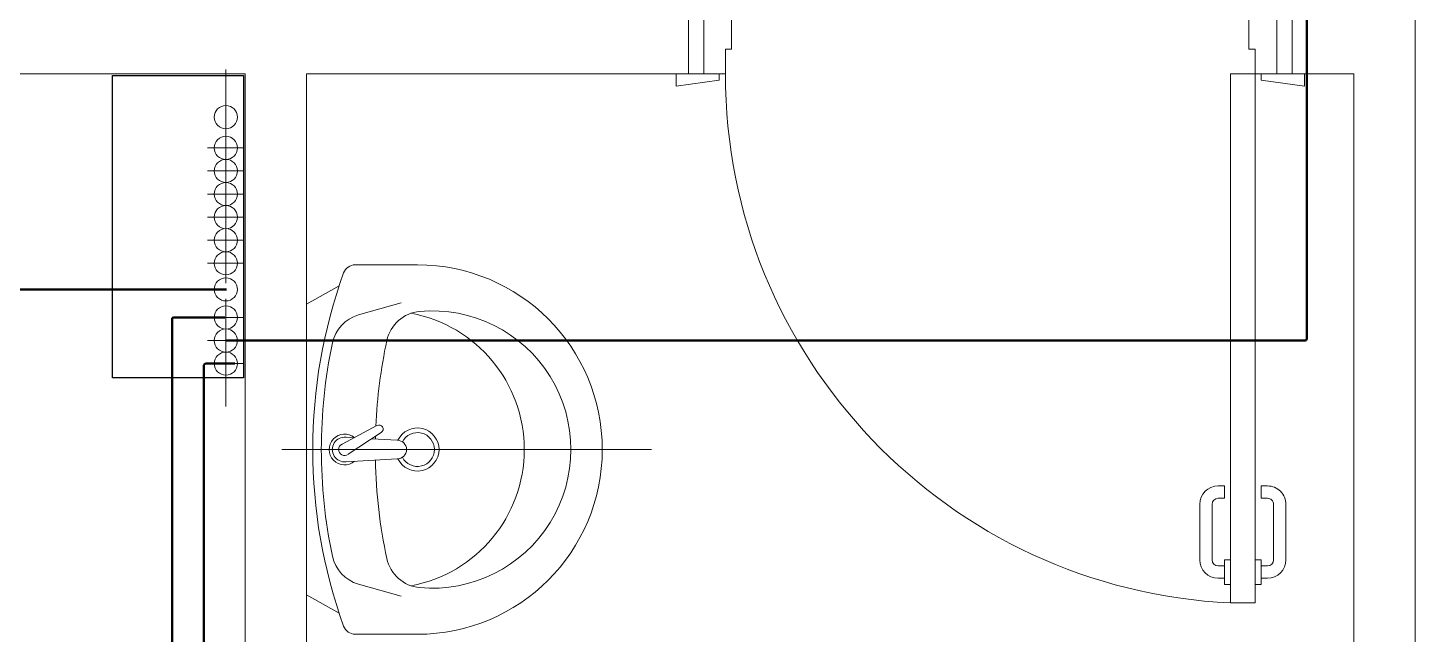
# Model space of a CAD drawing. Header units: millimetres. Extents: x -160614 to 59925, y -157025 to 0.
# Drawn here: x -41105 to -38852, y -110853 to -109868 of the extents above; entities that cross this region are included whole.
import ezdxf

# ---------------------------------------------------------------- set-up
doc = ezdxf.new("R2010")
doc.units = ezdxf.units.MM
doc.header["$LTSCALE"] = 8
doc.linetypes.add('AXES', pattern=[50.8, 31.75, -6.35, 6.35, -6.35])
for name, color, linetype, lineweight in [('72_EGR_EQP_TAG', 9, 'Continuous', 5), ('SANIT', 9, 'Continuous', 5), ('Walls', 9, 'Continuous', 5), ('Wooden Joinery', 9, 'Continuous', 5)]:
    doc.layers.add(name, color=color, linetype=linetype, lineweight=lineweight)
for name, color, linetype in [('A-EXH', 1, 'Continuous'), ('A-OPEN', 4, 'Continuous'), ('REF', 42, 'Continuous'), ('REF-thin', 8, 'Continuous')]:
    doc.layers.add(name, color=color, linetype=linetype)

# ---------------------------------------------------------------- blocks, each defined once
blk = doc.blocks.new('HVACFF')
at = {"layer": 'A-OPEN'}
blk.add_lwpolyline([(-40967.3, -109945.1), (-40754.7, -109945.1), (-40754.7, -110436), (-40967.3, -110436)], close=True, dxfattribs=at)
blk.add_lwpolyline([(-40967.3, -109945.1), (-40754.7, -109945.1), (-40754.7, -110436), (-40967.3, -110436)], close=True, dxfattribs=at)
at = {"layer": 'REF', "lineweight": 50}
for p, q in [((-39028.5, -110373.1), (-39028.5, -108399.7)), ((-39028.5, -110373.1), (-39028.5, -108399.7)), ((-40782.3, -110292.5), (-42597.1, -110292.5)), ((-40782.3, -110292.5), (-42597.1, -110292.5)), ((-40870.6, -111733.3), (-40870.6, -110340.6)), ((-40870.6, -111733.3), (-40870.6, -110340.6)), ((-40868.1, -110338.1), (-40784.9, -110338.1)), ((-40868.1, -110338.1), (-40784.9, -110338.1)), ((-40783.4, -110375.6), (-39031, -110375.6)), ((-40783.4, -110375.6), (-39031, -110375.6)), ((-40819, -111915.2), (-40819, -110415.6)), ((-40819, -111915.2), (-40819, -110415.6)), ((-40816.5, -110413.1), (-40769, -110413.1)), ((-40816.5, -110413.1), (-40769, -110413.1))]:
    blk.add_line(p, q, dxfattribs=at)
at = {"layer": 'REF', "linetype": 'Continuous', "lineweight": 15, "ltscale": 1.02}
for centre in [(-40783.4, -110012.8), (-40783.4, -110012.8), (-40783.4, -110062.7), (-40783.4, -110062.7), (-40783.4, -110100.2), (-40783.4, -110100.2), (-40783.4, -110137.7), (-40783.4, -110137.7), (-40783.4, -110175.2), (-40783.4, -110175.2), (-40783.4, -110212.7), (-40783.4, -110212.7), (-40783.4, -110250.2), (-40783.4, -110250.2), (-40783.4, -110292.5), (-40783.4, -110292.5), (-40783.4, -110338.1), (-40783.4, -110338.1), (-40783.4, -110375.6), (-40783.4, -110375.6), (-40783.4, -110413.1), (-40783.4, -110413.1)]:
    blk.add_circle(centre, 18.8, dxfattribs=at)
at = {"layer": 'REF', "lineweight": 50, "ltscale": 1.034}
for centre, start, end in [((-40868.1, -110340.6), 90, 180), ((-40868.1, -110340.6), 90, 180), ((-39031, -110373.1), 270, 0), ((-39031, -110373.1), 270, 0), ((-40816.5, -110415.6), 90, 180), ((-40816.5, -110415.6), 90, 180)]:
    blk.add_arc(centre, 2.5, start, end, dxfattribs=at)
at = {"layer": 'REF-thin', "linetype": 'AXES', "lineweight": 20, "ltscale": 1.02}
for p, q in [((-40783.4, -110042.8), (-40783.4, -109935.2)), ((-40783.4, -110042.8), (-40783.4, -109935.2)), ((-40783.4, -110092.7), (-40783.4, -110032.7)), ((-40783.4, -110092.7), (-40783.4, -110032.7)), ((-40753.4, -110062.7), (-40813.4, -110062.7)), ((-40753.4, -110062.7), (-40813.4, -110062.7)), ((-40783.4, -110130.2), (-40783.4, -110070.2)), ((-40783.4, -110130.2), (-40783.4, -110070.2)), ((-40753.4, -110100.2), (-40813.4, -110100.2)), ((-40753.4, -110100.2), (-40813.4, -110100.2)), ((-40783.4, -110167.7), (-40783.4, -110107.7)), ((-40783.4, -110167.7), (-40783.4, -110107.7)), ((-40753.4, -110137.7), (-40813.4, -110137.7)), ((-40753.4, -110137.7), (-40813.4, -110137.7)), ((-40783.4, -110205.2), (-40783.4, -110145.2)), ((-40783.4, -110205.2), (-40783.4, -110145.2)), ((-40753.4, -110175.2), (-40813.4, -110175.2)), ((-40753.4, -110175.2), (-40813.4, -110175.2)), ((-40783.4, -110242.7), (-40783.4, -110182.7)), ((-40783.4, -110242.7), (-40783.4, -110182.7)), ((-40753.4, -110212.7), (-40813.4, -110212.7)), ((-40753.4, -110212.7), (-40813.4, -110212.7)), ((-40783.4, -110280.2), (-40783.4, -110220.2)), ((-40783.4, -110280.2), (-40783.4, -110220.2)), ((-40783.4, -110282.2), (-40783.4, -110222.2)), ((-40783.4, -110282.2), (-40783.4, -110222.2)), ((-40753.4, -110250.2), (-40813.4, -110250.2)), ((-40753.4, -110250.2), (-40813.4, -110250.2)), ((-40783.4, -110368.1), (-40783.4, -110308.1)), ((-40783.4, -110368.1), (-40783.4, -110308.1)), ((-40753.4, -110338.1), (-40813.4, -110338.1)), ((-40753.4, -110338.1), (-40813.4, -110338.1)), ((-40783.4, -110405.6), (-40783.4, -110345.6)), ((-40783.4, -110405.6), (-40783.4, -110345.6)), ((-40753.4, -110375.6), (-40813.4, -110375.6)), ((-40753.4, -110375.6), (-40813.4, -110375.6)), ((-40783.4, -110443.1), (-40783.4, -110383.1)), ((-40783.4, -110443.1), (-40783.4, -110383.1)), ((-40753.4, -110413.1), (-40813.4, -110413.1)), ((-40753.4, -110413.1), (-40813.4, -110413.1)), ((-40783.4, -110482.6), (-40783.4, -110422.6)), ((-40783.4, -110482.6), (-40783.4, -110422.6))]:
    blk.add_line(p, q, dxfattribs=at)
blk = doc.blocks.new('A$C72370EFE')
at = {"layer": 'Wooden Joinery'}
for p, q in [((-0.01, -0.04), (-0.02, -0.04)), ((-0.01, -0.03), (-0.01, -0.07)), ((0, -0.03), (-0.01, -0.03)), ((0.04, -0.03), (0.05, -0.03)), ((0.05, -0.03), (0.05, -0.07)), ((0.05, -0.04), (0.06, -0.04)), ((-0.01, -0.06), (-0.02, -0.06)), ((0.05, -0.06), (0.06, -0.06)), ((-0.05, -0.07), (-0.05, -0.16)), ((-0.03, -0.07), (-0.03, -0.16)), ((0, -0.07), (-0.01, -0.07)), ((0.04, -0.07), (0.05, -0.07)), ((0.07, -0.07), (0.07, -0.16)), ((0.09, -0.07), (0.09, -0.16)), ((-0.01, -0.17), (-0.02, -0.17)), ((-0.01, -0.17), (-0.01, -0.19)), ((0.05, -0.17), (0.06, -0.17)), ((0.05, -0.17), (0.05, -0.19)), ((-0.01, -0.19), (-0.02, -0.19)), ((0.05, -0.19), (0.06, -0.19))]:
    blk.add_line(p, q, dxfattribs=at)
for centre, radius, start, end in [((-0.02, -0.07), 0.03, 90, 180), ((0.06, -0.07), 0.03, 0, 90), ((-0.02, -0.07), 0.01, 90, 180), ((0.06, -0.07), 0.01, 0, 90), ((-0.02, -0.16), 0.03, 180, 270), ((-0.02, -0.16), 0.01, 180, 270), ((0.06, -0.16), 0.01, 270, 0), ((0.06, -0.16), 0.03, 270, 0)]:
    blk.add_arc(centre, radius, start, end, dxfattribs=at)
blk = doc.blocks.new('A$C5DAD61B4')
at = {"layer": 'Wooden Joinery'}
for points in [[(80, 959.1), (80, 969.1), (10, 979.1), (10, 959.1)], [(940, 959.1), (940, 969.1), (1010, 979.1), (1010, 959.1)], [(70, 859.1), (70, 849.1), (0, 839.1), (0, 859.1)], [(120, 859.1), (120, 0), (80, 0), (80, 859.1)], [(950, 859.1), (950, 849.1), (1020, 839.1), (1020, 859.1)]]:
    blk.add_lwpolyline(points, close=True, dxfattribs=at)
for points in [[(45, 859.1), (45, 959.1), (20, 959.1), (20, 859.1), (45, 859.1)], [(45, 859.1), (80, 859.1), (80, 899.1), (90, 899.1), (90, 959.1), (45, 959.1), (45, 859.1)], [(975, 859.1), (940, 859.1), (940, 899.1), (930, 899.1), (930, 959.1), (975, 959.1), (975, 859.1)], [(975, 859.1), (975, 959.1), (1000, 959.1), (1000, 859.1), (975, 859.1)]]:
    blk.add_lwpolyline(points, dxfattribs=at)
blk.add_arc((80, 859.1), 860, 272.666, 0, dxfattribs=at)
at = {"layer": 'Wooden Joinery', "xscale": 999.9999999998854, "yscale": 999.9999999998854, "zscale": 999.9999999998854, "rotation": 180}
blk.add_blockref('A$C72370EFE', (120, 0), dxfattribs=at)
blk = doc.blocks.new('lav-manta 60')
at = {"layer": 'SANIT'}
for p, q in [((0, 0.04), (0, -0.56)), ((-0.2658, -0.0529), (-0.2358, 0)), ((-0.2358, 0), (0.2358, 0)), ((0.2658, -0.0529), (0.2358, 0)), ((-0.015, -0.1473), (-0.0199, -0.064)), ((0.0274, -0.121), (-0.0078, -0.0673)), ((0.0389, -0.1142), (0.0087, -0.0575)), ((0.0191, -0.077), (0.0199, -0.064)), ((-0.3, -0.0789), (-0.3, -0.18)), ((-0.2185, -0.0841), (-0.2383, -0.1537)), ((0.2185, -0.0841), (0.2383, -0.1537)), ((0.3, -0.0789), (0.3, -0.18)), ((0.015, -0.1473), (0.0174, -0.1057))]:
    blk.add_line(p, q, dxfattribs=at)
for centre, radius, start, end in [((0, -0.8557), 0.8457, 70.1771, 109.8229), ((-0.1608, -0.1006), 0.06, 101.8086, 164.0794), ((0, -0.8696), 0.8457, 78.1914, 101.8086), ((0, -0.0617), 0.025, 320.7474, 220.368), ((0, -0.0617), 0.02, 353.2671, 186.682), ((0.1608, -0.1006), 0.06, 15.9206, 78.1914), ((-0.28, -0.0789), 0.02, 109.8229, 180), ((0, -0.0617), 0.00966, 25.4127, 215.9577), ((0.28, -0.0789), 0.02, 0, 70.1771), ((0, -0.9572), 0.8457, 91.1572, 102.0883), ((0, -0.9572), 0.8457, 88.5486, 88.844), ((0, -0.9572), 0.8457, 77.9117, 87.4274), ((-0.1645, -0.189), 0.06, 102.0883, 174.8142), ((0.0332, -0.1176), 0.00666, 210.6852, 30.6852), ((0.1645, -0.189), 0.06, 5.1858, 77.9117), ((0, -0.18), 0.035, 115.3106, 64.6894), ((0, -0.18), 0.0275, 117.1496, 62.8504), ((0, -0.1473), 0.015, 180, 0), ((0, -0.18), 0.3, 180, 0), ((0, -0.1282), 0.2252, 190.6097, 349.3903), ((0, -0.2039), 0.2252, 174.8142, 5.1858)]:
    blk.add_arc(centre, radius, start, end, dxfattribs=at)
blk = doc.blocks.new('1stF')
at = {"layer": 'Walls', "color": 9}
for p, q in [((-38852.3, -108534.5, 0.1), (-38852.3, -111862.6, 0.1)), ((-42452.3, -109942.6, 0.1), (-40752.3, -109942.6, 0.1)), ((-40752.3, -109942.6, 0.1), (-40752.3, -111762.6, 0.1)), ((-40652.3, -109942.6, 0.1), (-40032.3, -109942.6, 0.1)), ((-40652.3, -109942.6, 0.1), (-40652.3, -111762.6, 0.1)), ((-38952.3, -109942.6, 0.1), (-39052.3, -109942.6, 0.1)), ((-38952.3, -109942.6, 0.1), (-38952.3, -111762.6, 0.1))]:
    blk.add_line(p, q, dxfattribs=at)
at = {"layer": 'SANIT', "color": 9, "xscale": 1000.000000000223, "yscale": 1000.000000000223, "zscale": 1000.000000000223, "rotation": 90.00000000000001}
blk.add_blockref('lav-manta 60', (-40652.3, -110552.6, 0.1), dxfattribs=at)
at = {"layer": 'Wooden Joinery', "color": 9, "xscale": -1}
blk.add_blockref('A$C5DAD61B4', (-39032.3, -110801.7, 0.1), dxfattribs=at)

msp = doc.modelspace()

# ---------------------------------------------------------------- block references
at = {"layer": '72_EGR_EQP_TAG'}
msp.add_blockref('1stF', (0, 0), dxfattribs=at)
at = {"layer": 'A-EXH'}
msp.add_blockref('HVACFF', (0, 0), dxfattribs=at)

doc.saveas('drawing.dxf')
